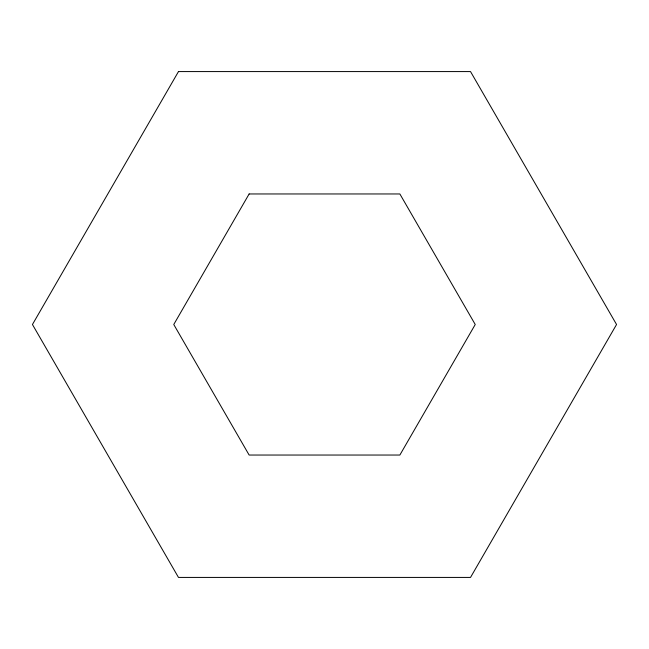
<?xml version="1.0" encoding="UTF-8"?>
<svg xmlns="http://www.w3.org/2000/svg" width="649" height="649" viewBox="0 0 649 649"><rect width="100%" height="100%" fill="white"/><g stroke="black" fill="none" stroke-linecap="round" stroke-linejoin="round"><path stroke-width="0.97" d="M178.475 71.577L32.45 324.5L178.475 577.423L470.525 577.423L616.55 324.5L470.525 71.577L178.475 71.577M249.135 193.962L173.762 324.5L249.135 455.038L399.865 455.038L475.238 324.5L399.865 193.962L249.135 193.962"/></g></svg>
